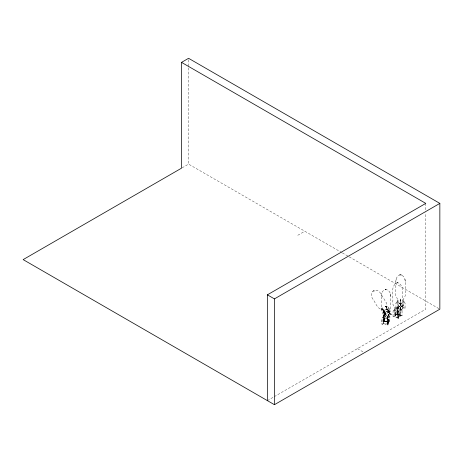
<?xml version="1.0" encoding="UTF-8"?>
<svg xmlns="http://www.w3.org/2000/svg" width="463" height="463" viewBox="0 0 463 463"><rect width="100%" height="100%" fill="white"/><g stroke="black" fill="none" stroke-linecap="round" stroke-linejoin="round"><path stroke-width="0.35" stroke-dasharray="2.31 1.74" d="M397.815 312.241L398.03 318.775L398.336 318.694L398.336 313.85A16.546 1.927 85.2 0 0 398.053 309.955L397.815 312.241L398.116 312.039L397.786 309.978A16.546 1.927 85.2 0 1 398.07 313.873L398.07 318.718M398.076 312.218L398.29 318.752M387.311 318.59L387.317 316.46L387.097 323.967L387.93 325.211L388.312 325.061L388.37 319.765M387.543 318.509L387.328 323.886L388.162 325.136M384.469 318.469L385.222 318.266A2.691 1.551 0 0 1 388.243 318.995L388.156 321.895L389.667 321.895L389.921 316.738A16.546 11.697 -45 0 0 388.202 314.551L388.191 315.824L388.069 314.418A16.546 11.697 -45 0 1 389.788 316.605L389.788 321.449L388.092 321.826L388.463 316.113M388.225 321.959L388.596 316.246L388.202 315.818M388.515 322.636L388.607 319.771M394.904 313.272L395.176 316.513A2.593 1.499 0 0 0 397.237 317.41L398.574 317.3A2.593 1.499 0 0 0 400.125 316.102L400.512 310.007L400.067 309.487L400.067 308.219A16.546 13.369 -14 0 1 402.029 310.818L402.069 310.968A16.546 13.369 -14 0 0 400.101 308.37L400.084 308.294M402.029 310.818L402.069 315.812L400.125 315.783L400.512 310.007M397.995 308.312A2.593 1.499 0 0 0 399.824 309.371L401.178 309.371A2.593 1.499 0 0 0 403.007 308.312L403.516 302.258C402.851 301.008 401.6 304.446 399.847 303.201C398.585 303.456 397.387 300.452 397.752 302.738M386.408 307.409L386.327 307.826L386.669 303.317L380.256 292.836C375.997 286.643 368.293 292.483 372.437 298.404C375.603 302.351 376.934 309.157 382.808 309.834L381.929 309.255L383.167 310.962L384.869 311.217L386.946 309.741L386.46 308.78L389.476 313.937L391.009 314.608L391.281 314.313L389.25 311.095A16.546 5.961 30.2 0 0 386.478 308.786L386.946 309.741L387.19 308.103L386.09 306.292L386.408 307.27M398.006 308.312L398.006 307.536M381.118 296.158C381.327 287.517 390.523 287.604 390.726 296.158L390.633 310.586L388.393 314.823L388.48 314.441C390.431 319.088 381.419 319.088 383.37 314.441L383.457 314.823L381.217 310.586L381.286 295.44M381.674 293.762L381.819 293.125M397.497 302.408L397.949 301.853L397.949 299.729L398.035 300.111L395.801 295.874L395.865 280.723M396.253 279.05C398.145 271.642 405.391 275.271 405.31 281.44L405.212 295.874L402.972 300.111L403.065 299.729L403.256 302.738M397.966 301.853L397.966 300.585A16.546 13.508 0 0 0 395.963 303.346M395.703 281.44L396.397 278.413M385.28 312.71L383.763 312.375L381.732 309.151A16.546 5.961 30.2 0 1 382.195 307.791L385.28 312.71L382.716 308.682M382.739 308.636L382.207 307.797M389.545 313.833L389.788 313.272A2.593 1.991 -32.2 0 0 389.163 311.356L388.075 311.038A2.593 1.991 -32.2 0 0 385.714 312.079L385.094 313.162A2.593 1.991 -32.2 0 0 385.714 315.066L386.808 315.396A2.593 1.991 -32.2 0 0 389.163 314.342L389.545 313.833L388.416 311.94A2.691 2.06 -32.2 0 0 388.023 309.377L387.386 309.122M383.659 315.888L383.254 317.85L383.607 318.231L383.758 323.446L382.316 324.343L381.923 324.071L381.923 319.227A16.546 11.697 -45 0 1 383.642 315.893L383.792 317.288L383.387 317.983M374.451 291.21L374.063 290.706L373.282 290.868L372.952 291.638L373.346 290.972L374.127 290.805M385.644 306.263L385.424 306.199A16.546 8.78 -73.7 0 1 387.519 306.431L389.545 309.649L388.544 311.107L385.644 306.263A16.546 8.78 -73.7 0 1 387.734 306.494L389.765 309.712L388.764 311.171L386.402 307.044M383.555 311.159L383.034 310.303L383.792 311.958L383.781 311.211M387.496 309.157L388.654 311.136M389.476 313.937L387.612 310.106L386.993 309.625M394.557 310.505C394.783 311.275 394.806 308.919 396.021 310.957C398.047 311.923 401.224 310.65 400.09 307.901L399.928 308.277L402.225 304.191L402.324 289.769C402.312 286.869 400.57 283.223 397.433 282.725C390.02 285.48 393.544 295.961 392.786 301.644L392.896 304.26L395.205 308.312L395.014 307.554L395.026 309.984L395.014 309.602M394.598 310.656L395.043 310.065L395.026 308.717M402.029 315.662L400.125 315.783M405.05 308.04L403.082 307.849L405.05 308.19L405.05 303.196A16.546 13.508 0 0 0 403.065 300.429L403.041 300.585A16.546 13.508 0 0 1 405.05 303.346M382.183 324.21L383.624 323.313L383.474 318.098M182.115 167.838L188.568 164.11L341.7 252.526M297.778 235.291L304.822 231.228M267.394 400.628L273.65 397.017M274.275 396.658L425.775 309.186L425.775 212.743M391.281 314.313L389.603 313.723M387.93 325.211L388.081 320.292A16.546 6.754 71.6 0 0 387.085 316.536L387.317 316.46A16.546 6.754 71.6 0 1 388.312 320.217M384.469 318.469L384.024 318.666A2.691 1.551 0 0 0 383.59 320.546A2.691 1.551 0 0 0 386.611 321.27L387.82 320.865A2.691 1.551 0 0 0 388.243 318.995M384.643 313.943L384.539 313.989A16.546 6.754 71.6 0 0 383.538 315.749L383.538 320.593L384.522 321.386L385.251 321.189A2.593 1.499 0 0 1 387.757 321.582L388.422 322.248A2.593 1.499 0 0 1 387.757 323.695L386.599 324.083A2.593 1.499 0 0 1 384.087 323.695L383.422 323.024A2.593 1.499 0 0 1 384.087 321.582L384.516 321.386L384.302 315.581L384.759 313.902L384.747 321.31L383.769 320.518L383.769 315.673A16.546 6.754 71.6 0 1 384.759 313.902L384.643 315.21M385.28 316.97L386.119 315.262C380.001 308.022 388.254 314.302 385.731 316.947L385.28 316.97L383.248 313.752A16.546 8.78 -73.7 0 1 383.028 310.314L383.248 310.366A16.546 8.78 -73.7 0 0 383.468 313.816L385.494 317.033M395.02 316.212L393.371 316.767L393.041 316.408L395.02 316.212L394.812 310.806M399.789 274.964L401.224 274.964M383.775 316.026L383.792 316.021A16.546 11.697 -45 0 0 382.056 319.36L381.923 324.071M395.963 308.04L397.925 307.999L395.963 308.19L395.963 303.196A16.546 13.508 0 0 1 397.949 300.429M397.063 307.067L397.318 314.441L396.536 314.545A2.593 1.499 0 0 0 394.974 315.749L394.991 316.136M397.057 307.056A16.546 1.927 85.2 0 0 396.774 308.682L397.057 314.458L397.323 307.033A16.546 1.927 85.2 0 0 397.04 308.659L397.08 313.902L397.318 314.441L397.862 314.435A2.593 1.499 0 0 1 399.934 315.338L400.125 316.102M397.092 314.545L396.594 314.626A2.442 1.412 0 0 0 395.136 316.125A2.442 1.412 0 0 0 397.266 317.323L398.516 317.219A2.442 1.412 0 0 0 399.974 315.72A2.442 1.412 0 0 0 397.844 314.522L397.323 314.527M395.043 308.792L395.061 308.792A16.546 13.369 -14 0 0 393.075 311.721M397.786 311.246L398.053 309.955M397.786 314.446L398.516 314.348A2.442 1.412 0 0 0 399.974 312.849A2.442 1.412 0 0 0 397.844 311.651L396.594 311.755A2.442 1.412 0 0 0 395.136 313.254A2.442 1.412 0 0 0 397.266 314.452L398.608 314.481A2.691 1.551 0 0 0 400.206 312.832A2.691 1.551 0 0 0 397.867 311.512L396.502 311.622A2.691 1.551 0 0 0 394.887 313.277A2.691 1.551 0 0 0 397.225 314.597M399.818 303.554L401.195 303.554A2.691 1.551 0 0 1 403.186 305.053A2.691 1.551 0 0 1 401.195 306.552L399.876 306.419A2.442 1.412 0 0 1 398.064 305.053A2.442 1.412 0 0 1 399.876 303.693L401.137 303.693A2.442 1.412 0 0 1 402.949 305.053L402.949 307.924A2.442 1.412 0 0 1 401.137 309.29L399.876 309.29A2.442 1.412 0 0 1 398.064 307.924L398.064 305.053M400.507 300.302L400.507 299.034M400.507 301.986L400.507 303.253M397.995 307.542A2.593 1.499 0 0 1 399.824 306.483L401.137 306.419A2.442 1.412 0 0 0 402.949 305.053M386.339 289.352L385.505 289.352L385.094 289.919L385.505 289.502L386.755 289.919L386.339 289.502M386.622 307.108L385.957 307.038L385.534 306.228M383.578 311.894L384.053 311.969M400.64 306.437L401.178 306.477A2.593 1.499 0 0 1 403.007 307.542L403.094 307.924M385.407 312.496L383.885 312.155L381.859 308.937A16.546 5.961 30.2 0 1 382.316 307.577L382.785 308.526M398.209 282.754L397.433 282.575L396.785 283.026L398.209 282.754L398.325 283.229M386.339 309L386.35 309A16.546 5.961 30.2 0 1 389.123 311.31M342.325 252.885L348.581 256.49M349.206 256.855L439.85 309.186M357.436 348.645L363.305 352.03M400.553 310.158L400.084 309.568M397.497 302.258L397.925 307.999M384.053 312.866L385.332 314.718M386.831 309.255A2.442 1.875 -32.2 0 0 384.249 310.731A2.442 1.875 -32.2 0 0 384.614 313.063L385.644 313.358A2.442 1.875 -32.2 0 0 388.225 311.888A2.442 1.875 -32.2 0 0 387.861 309.556L386.9 309.053A2.691 2.06 -32.2 0 0 384.041 310.667L385.343 312.606M388.225 309.892L391.154 314.527M383.132 310.349L383.665 311.194M384.249 312.722L385.453 314.632M388.422 309.747L389.551 311.715M405.31 281.44L404.61 278.413M390.726 296.158L390.031 293.125M399.8 303.554A2.691 1.551 0 0 0 397.81 305.053L397.92 307.924M383.242 319.765L383.335 322.636M425.775 203.39L425.775 209.866M401.224 275.444L401.224 274.814L400.507 274.576L399.789 274.814L399.789 275.444M400.507 300.597L400.507 301.072M400.507 303.508L400.507 309.411M399.98 313.22L399.98 316.09M397.92 309.967L397.92 311.234M397.19 307.044L397.19 308.317M395.13 312.884L395.13 315.754M393.075 316.559L393.041 311.564A16.546 13.369 -14 0 1 395.003 308.642M387.201 316.501L387.201 317.768M383.48 319.765L383.48 322.636M188.568 59.75L188.568 164.11M388.422 311.94A2.691 2.06 -32.2 0 1 385.581 313.561L384.458 313.237A2.691 2.06 -32.2 0 1 384.058 310.673M402.949 307.924A2.442 1.412 0 0 0 401.137 306.564L399.876 306.564A2.442 1.412 0 0 0 398.064 307.924M399.8 306.552A2.691 1.551 0 0 1 397.81 305.053M397.937 314.58L397.92 317.398L397.937 314.58M387.259 321.102L387.213 323.926L387.259 321.102M385.1 313.266L386.229 315.291L385.1 313.266M384.608 318.585L384.197 318.77A2.442 1.412 0 0 0 383.81 320.471A2.442 1.412 0 0 0 386.559 321.131L387.653 320.766A2.442 1.412 0 0 0 388.04 319.059A2.442 1.412 0 0 0 385.291 318.405L384.608 318.585M384.608 321.455L384.197 321.64A2.442 1.412 0 0 0 383.81 323.342A2.442 1.412 0 0 0 386.559 324.002L387.653 323.637A2.442 1.412 0 0 0 388.04 321.93A2.442 1.412 0 0 0 385.291 321.276L384.608 321.455M400.64 299.034L400.373 310.789L400.64 299.034M388.486 311.234L388.035 311.165A2.442 1.875 -32.2 0 0 385.453 312.635A2.442 1.875 -32.2 0 0 385.818 314.967L386.848 315.268A2.442 1.875 -32.2 0 0 389.429 313.798A2.442 1.875 -32.2 0 0 389.065 311.466L388.486 311.234M384.707 318.55L384.707 321.42L384.707 318.55M397.208 311.663L397.208 314.533L397.208 311.663"/><path stroke-width="0.69" d="M181.531 62.372L188.568 58.309L439.85 203.39L439.85 309.186L274.432 404.691L23.15 259.61L181.531 168.173L181.531 62.372L425.775 203.39L267.394 294.827L267.394 400.628M267.394 294.827L274.432 298.89L439.85 203.39M274.432 298.89L274.432 404.691"/></g></svg>
